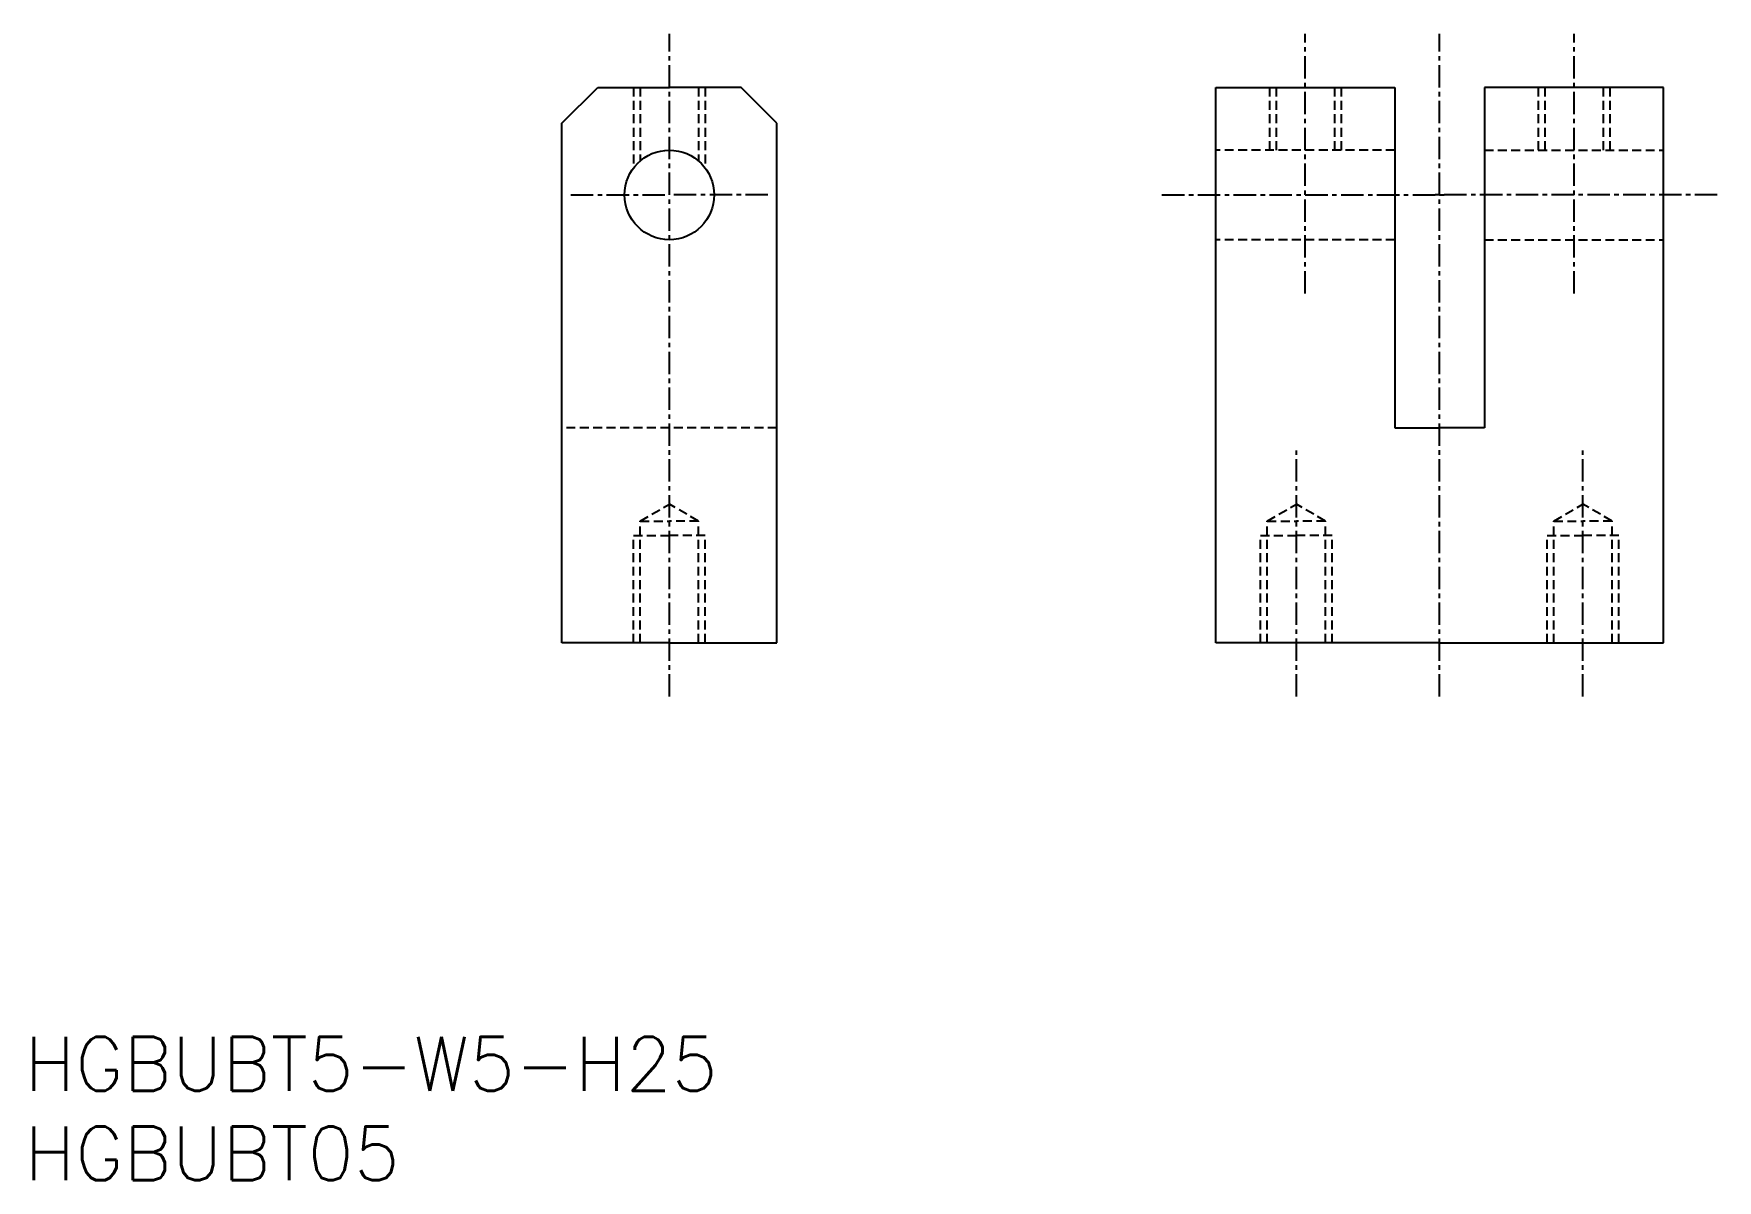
# Model space of a CAD drawing. Extents: x 0.5 to 94.5, y 0 to 64.
import ezdxf

# ---------------------------------------------------------------- set-up
doc = ezdxf.new("R2010")
doc.units = 0
doc.linetypes.add('CENTER', pattern=[2, 1.25, -0.25, 0.25, -0.25])
doc.linetypes.add('DASHED', pattern=[0.75, 0.5, -0.25])
doc.layers.get('0').update_dxf_attribs({"linetype": 'CONTINUOUS'})
doc.layers.add('CENTER', color=1, linetype='CENTER')
doc.styles.get("Standard").update_dxf_attribs({"font": 'txt.shx'})

# ---------------------------------------------------------------- blocks, each defined once
blk = doc.blocks.new('*U10')
at = {"color": 7, "linetype": 'CONTINUOUS'}
blk.add_text('HGBUBT05', height=3, dxfattribs=at).set_placement((0, 0))
blk = doc.blocks.new('*U11')
at = {"color": 7, "linetype": 'CONTINUOUS'}
blk.add_text('HGBUBT5-W5-H25', height=3, dxfattribs=at).set_placement((0, 5))

msp = doc.modelspace()

# ---------------------------------------------------------------- linework, layer by layer
for p, q in [((30, 59), (32, 61)), ((32, 61), (36, 61)), ((40, 61), (36, 61)), ((42, 59), (40, 61)), ((66.5, 30), (66.5, 61)), ((66.5, 61), (76.5, 61)), ((76.5, 61), (76.5, 42)), ((81.5, 61), (81.5, 42)), ((91.5, 61), (81.5, 61)), ((91.5, 30), (91.5, 61)), ((30, 30), (30, 59)), ((42, 30), (42, 59)), ((76.5, 42), (79, 42)), ((81.5, 42), (79, 42)), ((36, 30), (30, 30)), ((36, 30), (42, 30)), ((79, 30), (66.5, 30)), ((79, 30), (91.5, 30))]:
    msp.add_line(p, q)
at = {"color": 3, "linetype": 'DASHED'}
for p, q in [((34, 61), (34, 56.5)), ((34.379, 61), (34.379, 56.903)), ((37.621, 61), (37.621, 56.903)), ((38, 61), (38, 56.5)), ((69.5, 61), (69.5, 57.5)), ((69.879, 61), (69.879, 57.5)), ((73.121, 61), (73.121, 57.5)), ((73.5, 61), (73.5, 57.5)), ((84.5, 61), (84.5, 57.5)), ((84.879, 61), (84.879, 57.5)), ((88.121, 61), (88.121, 57.5)), ((88.5, 61), (88.5, 57.5)), ((76.5, 57.5), (66.5, 57.5)), ((81.5, 57.5), (91.5, 57.5)), ((76.5, 52.5), (66.5, 52.5)), ((81.5, 52.5), (91.5, 52.5)), ((42, 42), (30, 42)), ((34.379, 36.8), (36, 37.736)), ((37.621, 36.8), (36, 37.736)), ((69.379, 36.8), (71, 37.736)), ((72.621, 36.8), (71, 37.736)), ((85.379, 36.8), (87, 37.736)), ((88.621, 36.8), (87, 37.736)), ((34.379, 30), (34.379, 36.8)), ((34.379, 36.8), (36, 36.8)), ((37.621, 36.8), (36, 36.8)), ((37.621, 30), (37.621, 36.8)), ((69.379, 30), (69.379, 36.8)), ((69.379, 36.8), (71, 36.8)), ((72.621, 36.8), (71, 36.8)), ((72.621, 30), (72.621, 36.8)), ((85.379, 30), (85.379, 36.8)), ((85.379, 36.8), (87, 36.8)), ((88.621, 36.8), (87, 36.8)), ((88.621, 30), (88.621, 36.8)), ((34, 30), (34, 36)), ((34, 36), (36, 36)), ((38, 36), (36, 36)), ((38, 30), (38, 36)), ((69, 30), (69, 36)), ((69, 36), (71, 36)), ((73, 36), (71, 36)), ((73, 30), (73, 36)), ((85, 30), (85, 36)), ((85, 36), (87, 36)), ((89, 36), (87, 36)), ((89, 30), (89, 36))]:
    msp.add_line(p, q, dxfattribs=at)
msp.add_circle((36, 55), 2.5)
at = {"layer": 'CENTER', "color": 1, "linetype": 'CENTER'}
for p, q in [((36, 27), (36, 64)), ((71.5, 49.5), (71.5, 64)), ((79, 27), (79, 64)), ((86.5, 49.5), (86.5, 64)), ((30.5, 55), (36, 55)), ((41.5, 55), (36, 55)), ((63.5, 55), (79.5, 55)), ((94.5, 55), (78.5, 55)), ((71, 27), (71, 40.736)), ((87, 27), (87, 40.736))]:
    msp.add_line(p, q, dxfattribs=at)

# ---------------------------------------------------------------- block references
at = {"color": 7, "linetype": 'CONTINUOUS'}
for name in ['*U11', '*U10']:
    msp.add_blockref(name, (0, 0), dxfattribs=at)

doc.saveas('drawing.dxf')
